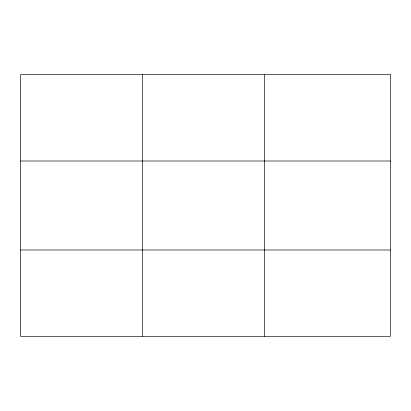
<?xml version="1.0" encoding="UTF-8"?>
<svg xmlns="http://www.w3.org/2000/svg" width="411" height="411" viewBox="0 0 411 411"><rect width="100%" height="100%" fill="white"/><g stroke="black" fill="none" stroke-linecap="round" stroke-linejoin="round"><path stroke-width="0.62" d="M142.617 74.668L142.617 336.332M264.684 74.668L264.684 336.332M20.55 161.014L390.45 161.014M20.55 249.986L390.45 249.986M390.45 74.668L390.45 336.332L20.55 336.332L20.55 74.668L390.45 74.668"/></g></svg>
